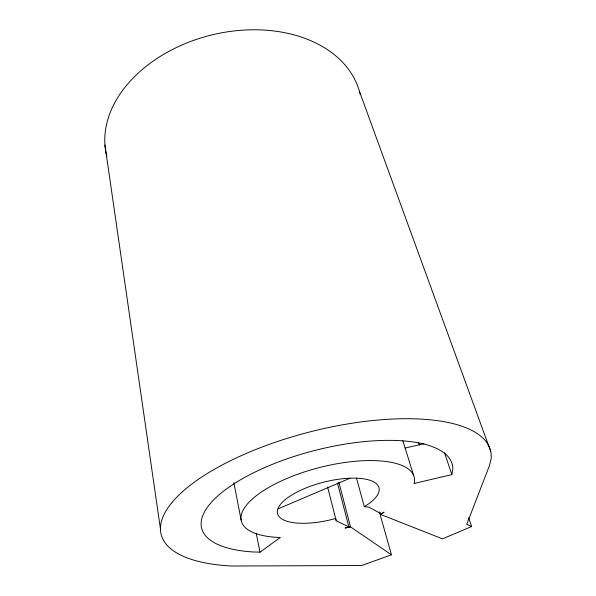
<?xml version="1.0" encoding="UTF-8"?>
<svg xmlns="http://www.w3.org/2000/svg" width="596" height="596" viewBox="0 0 596 596"><rect width="100%" height="100%" fill="white"/><g stroke="black" fill="none" stroke-linecap="round" stroke-linejoin="round"><path stroke-width="0.89" d="M451.842 474.602L452.796 469.283A129.31 47.456 -14.3 0 0 270.502 465.103A129.31 47.456 -14.3 0 0 252.786 551.948L260.042 552.179L280.321 537.465L274.905 537.234A89.169 32.609 -14.3 0 1 293.329 475.869A89.169 32.609 -14.3 0 1 414.123 483.483L451.842 474.602L444.586 452.908M380.382 512.754L380.889 514.549L384.107 512.143L381.06 513.767L380.889 514.549L442.5 538.851L471.615 526.514L468.717 517.894M356.475 478.007L364.305 506.652L367.784 504.44A52.359 19.109 -14.3 0 0 352.072 478.134L345.985 478.424A52.359 19.109 -14.3 0 0 278.63 507.151L277.565 509.856A52.359 19.109 -14.3 0 0 330.542 519.824L335.585 518.52L336.211 520.718L348.861 526.901L350.537 526.916L391.46 554.816L361.593 565.515L231.643 566.014A169.942 62.669 -14.3 0 1 252.428 450.852A169.942 62.669 -14.3 0 1 491.067 459.345L489.398 465.752L466.75 524.368L471.615 526.514M277.922 508.939L350.016 478.23M405.116 448.08L424.024 443.67M364.305 506.652L369.043 507.189L381.06 513.767M359.388 91.225L490.702 451.358M418.615 442.53L419.465 445.182M402.844 440.682L413.564 475.243M379.354 511.875L391.46 554.816M338.863 482.283L350.537 526.916L345.091 528.063L348.861 526.901L337.455 483.11M327.569 486.932L336.211 520.718M256.228 533.36L260.042 552.179M233.848 482.663L241.142 520.032M104.933 145.029L160.436 528.89M106.84 156.674A130.457 92.38 -13.9 0 1 210.954 35.149A130.457 92.38 -13.9 0 1 360.081 93.833"/></g></svg>
